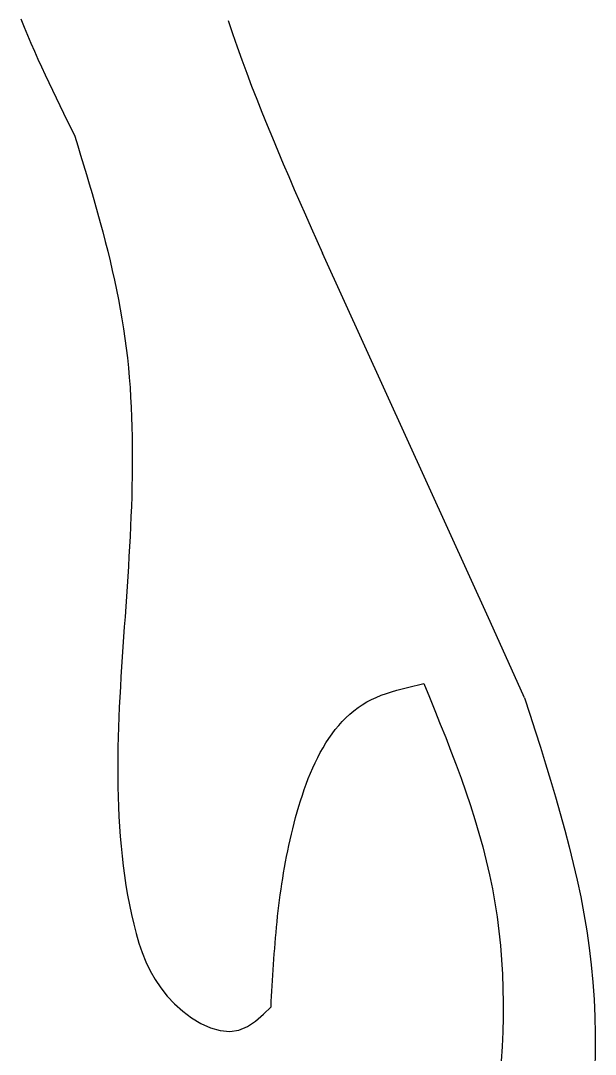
# Model space of a CAD drawing. Extents: x -3475 to 3475, y -2114 to 2114.
# Drawn here: x 283 to 439.7, y 657.7 to 939.3 of the extents above; entities that cross this region are included whole.
import ezdxf

# ---------------------------------------------------------------- set-up
doc = ezdxf.new("R2010")
doc.units = 0
doc.header["$MEASUREMENT"] = 0
doc.layers.get('0').update_dxf_attribs({"linetype": 'CONTINUOUS'})

msp = doc.modelspace()

# ---------------------------------------------------------------- linework, layer by layer
for p, q in [((283.01, 939.76), (283.92, 937.53)), ((339.55, 939.35), (340.77, 935.74)), ((283.92, 937.53), (284.84, 935.32)), ((284.84, 935.32), (285.78, 933.14)), ((340.77, 935.74), (342.02, 932.15)), ((285.78, 933.14), (286.74, 930.97)), ((286.74, 930.97), (287.7, 928.81)), ((342.02, 932.15), (343.31, 928.57)), ((287.7, 928.81), (288.68, 926.67)), ((288.68, 926.67), (289.66, 924.55)), ((343.31, 928.57), (344.62, 925.01)), ((289.66, 924.55), (290.66, 922.43)), ((344.62, 925.01), (345.97, 921.45)), ((290.66, 922.43), (291.66, 920.32)), ((345.97, 921.45), (347.35, 917.91)), ((291.66, 920.32), (292.67, 918.23)), ((292.67, 918.23), (293.68, 916.14)), ((293.68, 916.14), (294.7, 914.05)), ((347.35, 917.91), (348.75, 914.37)), ((294.7, 914.05), (295.72, 911.97)), ((348.75, 914.37), (350.17, 910.84)), ((295.72, 911.97), (296.74, 909.89)), ((296.74, 909.89), (297.76, 907.82)), ((350.17, 910.84), (351.62, 907.32)), ((297.76, 907.82), (298.56, 905.21)), ((351.62, 907.32), (353.09, 903.81)), ((298.56, 905.21), (299.35, 902.6)), ((299.35, 902.6), (300.14, 900)), ((353.09, 903.81), (354.57, 900.31)), ((300.14, 900), (300.92, 897.39)), ((354.57, 900.31), (356.07, 896.81)), ((300.92, 897.39), (301.69, 894.78)), ((356.07, 896.81), (357.59, 893.32)), ((301.69, 894.78), (302.46, 892.17)), ((357.59, 893.32), (359.11, 889.83)), ((302.46, 892.17), (303.21, 889.56)), ((303.21, 889.56), (303.95, 886.94)), ((359.11, 889.83), (360.65, 886.35)), ((303.95, 886.94), (304.67, 884.33)), ((304.67, 884.33), (305.38, 881.71)), ((360.65, 886.35), (362.19, 882.87)), ((305.38, 881.71), (306.06, 879.09)), ((362.19, 882.87), (363.75, 879.4)), ((306.06, 879.09), (306.73, 876.47)), ((363.75, 879.4), (365.3, 875.93)), ((306.73, 876.47), (307.37, 873.84)), ((410.96, 775.58), (365.3, 875.93)), ((307.37, 873.84), (307.99, 871.21)), ((307.99, 871.21), (308.58, 868.58)), ((308.58, 868.58), (309.14, 865.95)), ((309.14, 865.95), (309.67, 863.31)), ((309.67, 863.31), (310.16, 860.66)), ((310.16, 860.66), (310.62, 858.02)), ((310.62, 858.02), (311.05, 855.36)), ((311.05, 855.36), (311.43, 852.71)), ((311.43, 852.71), (311.78, 850.04)), ((311.78, 850.04), (312.09, 847.38)), ((312.09, 847.38), (312.36, 844.71)), ((312.36, 844.71), (312.6, 842.03)), ((312.6, 842.03), (312.81, 839.35)), ((312.81, 839.35), (312.98, 836.67)), ((312.98, 836.67), (313.13, 833.98)), ((313.13, 833.98), (313.24, 831.29)), ((313.24, 831.29), (313.33, 828.59)), ((313.33, 828.59), (313.39, 825.89)), ((313.39, 825.89), (313.43, 823.19)), ((313.43, 823.19), (313.44, 820.49)), ((313.44, 820.49), (313.43, 817.78)), ((313.43, 817.78), (313.39, 815.07)), ((313.39, 815.07), (313.34, 812.35)), ((313.34, 812.35), (313.27, 809.64)), ((313.27, 809.64), (313.18, 806.92)), ((313.18, 806.92), (313.08, 804.2)), ((313.08, 804.2), (312.96, 801.47)), ((312.96, 801.47), (312.83, 798.75)), ((312.83, 798.75), (312.68, 796.02)), ((312.68, 796.02), (312.53, 793.29)), ((312.53, 793.29), (312.37, 790.56)), ((312.37, 790.56), (312.19, 787.83)), ((312.19, 787.83), (312.01, 785.1)), ((312.01, 785.1), (311.83, 782.36)), ((311.83, 782.36), (311.64, 779.63)), ((311.64, 779.63), (311.45, 776.89)), ((311.45, 776.89), (311.26, 774.15)), ((420.32, 754.77), (410.96, 775.58)), ((311.26, 774.15), (311.06, 771.42)), ((311.06, 771.42), (310.87, 768.68)), ((310.87, 768.68), (310.69, 765.94)), ((310.51, 763.21), (310.34, 760.47)), ((310.69, 765.94), (310.51, 763.21)), ((310.34, 760.47), (310.18, 757.74)), ((310.18, 757.74), (310.03, 755)), ((386.99, 757.26), (388.46, 757.63)), ((388.46, 757.63), (389.95, 757.98)), ((389.95, 757.98), (391.44, 758.33)), ((391.44, 758.33), (392.94, 758.66)), ((392.94, 758.66), (394.44, 754.99)), ((310.03, 755), (309.89, 752.27)), ((378.64, 754.31), (379.95, 754.92)), ((379.95, 754.92), (381.3, 755.47)), ((381.3, 755.47), (382.69, 755.97)), ((382.69, 755.97), (384.1, 756.43)), ((384.1, 756.43), (385.53, 756.86)), ((385.53, 756.86), (386.99, 757.26)), ((394.44, 754.99), (395.93, 751.31)), ((420.32, 754.77), (421.78, 750.29)), ((309.89, 752.27), (309.77, 749.54)), ((373.82, 751.27), (374.96, 752.13)), ((374.96, 752.13), (376.14, 752.92)), ((376.14, 752.92), (377.37, 753.65)), ((377.37, 753.65), (378.64, 754.31)), ((309.77, 749.54), (309.66, 746.82)), ((370.67, 748.35), (371.68, 749.38)), ((371.68, 749.38), (372.73, 750.35)), ((372.73, 750.35), (373.82, 751.27)), ((395.93, 751.31), (397.4, 747.63)), ((421.78, 750.29), (423.23, 745.8)), ((309.66, 746.82), (309.58, 744.09)), ((368.77, 746.14), (369.7, 747.27)), ((369.7, 747.27), (370.67, 748.35)), ((397.4, 747.63), (398.86, 743.95)), ((309.58, 744.09), (309.51, 741.37)), ((366.21, 742.48), (367.03, 743.74)), ((367.03, 743.74), (367.88, 744.96)), ((367.88, 744.96), (368.77, 746.14)), ((398.86, 743.95), (400.29, 740.26)), ((423.23, 745.8), (424.66, 741.31)), ((309.51, 741.37), (309.47, 738.65)), ((364.68, 739.85), (365.43, 741.19)), ((365.43, 741.19), (366.21, 742.48)), ((424.66, 741.31), (426.07, 736.82)), ((309.47, 738.65), (309.45, 735.93)), ((363.29, 737.1), (363.97, 738.49)), ((363.97, 738.49), (364.68, 739.85)), ((400.29, 740.26), (401.68, 736.56)), ((309.45, 735.93), (309.45, 733.22)), ((362.01, 734.23), (362.63, 735.68)), ((362.63, 735.68), (363.29, 737.1)), ((401.68, 736.56), (403.04, 732.86)), ((426.07, 736.82), (427.45, 732.32)), ((309.45, 733.22), (309.49, 730.51)), ((360.85, 731.29), (361.42, 732.77)), ((361.42, 732.77), (362.01, 734.23)), ((403.04, 732.86), (404.34, 729.14)), ((427.45, 732.32), (428.8, 727.81)), ((309.49, 730.51), (309.55, 727.81)), ((359.79, 728.28), (360.31, 729.79)), ((360.31, 729.79), (360.85, 731.29)), ((309.55, 727.81), (309.64, 725.11)), ((358.83, 725.23), (359.3, 726.76)), ((359.3, 726.76), (359.79, 728.28)), ((404.34, 729.14), (405.6, 725.42)), ((428.8, 727.81), (430.1, 723.3)), ((309.64, 725.11), (309.77, 722.41)), ((358.38, 723.71), (358.83, 725.23)), ((405.6, 725.42), (406.79, 721.68)), ((309.77, 722.41), (309.93, 719.72)), ((357.55, 720.65), (357.96, 722.17)), ((357.96, 722.17), (358.38, 723.71)), ((406.79, 721.68), (407.91, 717.93)), ((430.1, 723.3), (431.35, 718.77)), ((309.93, 719.72), (310.12, 717.04)), ((356.8, 717.6), (357.17, 719.12)), ((357.17, 719.12), (357.55, 720.65)), ((431.35, 718.77), (432.53, 714.23)), ((310.12, 717.04), (310.36, 714.36)), ((356.11, 714.57), (356.44, 716.09)), ((356.44, 716.09), (356.8, 717.6)), ((407.91, 717.93), (408.96, 714.17)), ((310.36, 714.36), (310.63, 711.68)), ((355.49, 711.57), (355.79, 713.07)), ((355.79, 713.07), (356.11, 714.57)), ((408.96, 714.17), (409.93, 710.39)), ((432.53, 714.23), (433.65, 709.68)), ((310.63, 711.68), (310.95, 709.02)), ((354.93, 708.57), (355.2, 710.07)), ((355.2, 710.07), (355.49, 711.57)), ((409.93, 710.39), (410.81, 706.59)), ((433.65, 709.68), (434.7, 705.12)), ((310.95, 709.02), (311.31, 706.35)), ((354.43, 705.59), (354.67, 707.08)), ((354.67, 707.08), (354.93, 708.57)), ((311.31, 706.35), (311.71, 703.7)), ((353.98, 702.63), (354.2, 704.11)), ((354.2, 704.11), (354.43, 705.59)), ((410.81, 706.59), (411.6, 702.77)), ((434.7, 705.12), (435.67, 700.53)), ((311.71, 703.7), (312.16, 701.05)), ((353.77, 701.15), (353.98, 702.63)), ((411.6, 702.77), (412.29, 698.94)), ((312.16, 701.05), (312.67, 698.41)), ((353.39, 698.2), (353.58, 699.67)), ((353.58, 699.67), (353.77, 701.15)), ((412.29, 698.94), (412.88, 695.08)), ((435.67, 700.53), (436.54, 695.93)), ((312.67, 698.41), (313.22, 695.77)), ((313.22, 695.77), (313.82, 693.15)), ((353.05, 695.26), (353.22, 696.73)), ((353.22, 696.73), (353.39, 698.2)), ((436.54, 695.93), (437.32, 691.31)), ((313.82, 693.15), (314.5, 690.54)), ((352.75, 692.34), (352.9, 693.8)), ((352.9, 693.8), (353.05, 695.26)), ((412.88, 695.08), (413.38, 691.21)), ((314.5, 690.54), (315.26, 687.95)), ((352.49, 689.42), (352.62, 690.88)), ((352.62, 690.88), (352.75, 692.34)), ((413.38, 691.21), (413.79, 687.32)), ((437.32, 691.31), (438, 686.67)), ((315.26, 687.95), (316.14, 685.4)), ((352.25, 686.51), (352.36, 687.96)), ((352.36, 687.96), (352.49, 689.42)), ((413.79, 687.32), (414.1, 683.42)), ((316.14, 685.4), (317.15, 682.9)), ((352.03, 683.6), (352.14, 685.05)), ((352.14, 685.05), (352.25, 686.51)), ((438, 686.67), (438.56, 682.01)), ((317.15, 682.9), (318.31, 680.45)), ((351.84, 680.7), (351.93, 682.15)), ((351.93, 682.15), (352.03, 683.6)), ((414.1, 683.42), (414.33, 679.51)), ((438.56, 682.01), (439.01, 677.33)), ((318.31, 680.45), (319.66, 678.06)), ((351.66, 677.8), (351.75, 679.25)), ((351.75, 679.25), (351.84, 680.7)), ((414.33, 679.51), (414.47, 675.58)), ((319.66, 678.06), (321.19, 675.75)), ((351.49, 674.91), (351.57, 676.36)), ((351.57, 676.36), (351.66, 677.8)), ((439.01, 677.33), (439.34, 672.63)), ((321.19, 675.75), (322.95, 673.53)), ((322.95, 673.53), (324.95, 671.4)), ((351.33, 672.02), (351.41, 673.46)), ((351.41, 673.46), (351.49, 674.91)), ((414.47, 675.58), (414.54, 671.65)), ((324.95, 671.4), (327.18, 669.39)), ((349.16, 668.56), (351.25, 670.57)), ((351.25, 670.57), (351.33, 672.02)), ((414.54, 671.65), (414.52, 667.71)), ((439.34, 672.63), (439.56, 667.92)), ((327.18, 669.39), (329.6, 667.58)), ((329.6, 667.58), (332.16, 666.04)), ((347.04, 666.72), (349.16, 668.56)), ((414.52, 667.71), (414.42, 663.75)), ((439.56, 667.92), (439.65, 663.2)), ((332.16, 666.04), (334.78, 664.86)), ((334.78, 664.86), (337.42, 664.11)), ((342.49, 664.23), (344.83, 665.22)), ((344.83, 665.22), (347.04, 666.72)), ((337.42, 664.11), (340.01, 663.88)), ((340.01, 663.88), (342.49, 664.23)), ((414.42, 663.75), (414.24, 659.8)), ((439.65, 663.2), (439.63, 658.47)), ((414.24, 659.8), (413.99, 655.83)), ((439.63, 658.47), (439.48, 653.75))]:
    msp.add_line(p, q)

doc.saveas('drawing.dxf')
